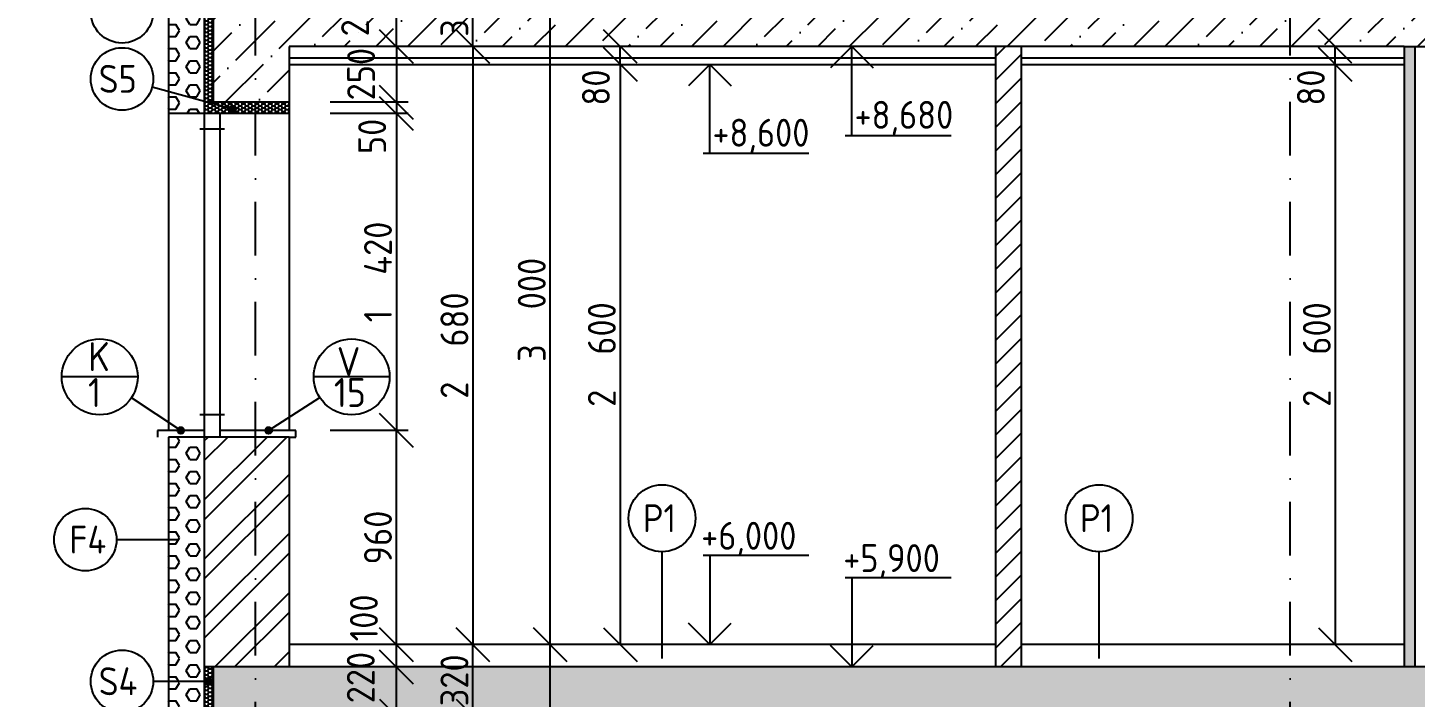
# Model space of a CAD drawing. Extents: x 3792242 to 5145247, y -1546315 to -1031918.
# Drawn here: x 3934948 to 3941164, y -1529880 to -1526880 of the extents above; entities that cross this region are included whole.
import ezdxf

# ---------------------------------------------------------------- set-up
doc = ezdxf.new("R2010")
doc.units = 0
doc.header["$MEASUREMENT"] = 0
doc.linetypes.add('BODKOCIARKOVANA_3', pattern=[5.6, 3, -1.3, 0, -1.3])
doc.layers.get('0').update_dxf_attribs({"linetype": 'CONTINUOUS'})
doc.layers.get('Defpoints').update_dxf_attribs({"color": 61, "linetype": 'CONTINUOUS'})
for name, color, linetype in [('KÓTY', 4, 'CONTINUOUS'), ('MÚRY', 1, 'CONTINUOUS'), ('OKNÁ', 143, 'CONTINUOUS'), ('osi', 253, 'CONTINUOUS'), ('TENKÁ', 7, 'CONTINUOUS'), ('ŠRAFY', 82, 'CONTINUOUS'), ('šrafy-múry', 8, 'CONTINUOUS')]:
    doc.layers.add(name, color=color, linetype=linetype)
doc.styles.add('STYLE1', font='isocp.shx')
doc.dimstyles.new('STANDARD-50', dxfattribs={"dimtxt": 125, "dimasz": 150, "dimexe": 10, "dimexo": 200, "dimgap": 20, "dimtad": 1, "dimdsep": 46, "dimlunit": 6, "dimtxsty": 'STYLE1', "dimblk1": 'OBLIQUE', "dimblk2": 'OBLIQUE', "dimsah": 1, "dimcen": 2.5, "dimse1": 1, "dimse2": 1, "dimadec": 0, "dimazin": 0, "dimtfac": 1, "dimtmove": 1, "dimatfit": 3, "dimldrblk": 'OBLIQUE', "dimfxl": 1, "dimtolj": 1, "dimtzin": 0, "dimarcsym": 0})
pattern_1 = [(0, (-507513.5, 6000), (0, 54.12658774), [31.25, -62.5]), (120, (-507513.5, 6000), (-46.875, -27.06329387), [31.25, -62.5]), (60, (-507482.25, 6000), (-46.875, 27.06329387), [31.25, -62.5])]
pattern_2 = [(45, (0, 6000), (53.0330086, 194.4543648), [250, -50, 0, -50])]

# ---------------------------------------------------------------- blocks, each defined once
blk = doc.blocks.new('_OBLIQUE')
at = {"color": 0, "linetype": 'ByBlock'}
blk.add_line((-0.5, -0.5), (0.5, 0.5), dxfattribs=at)
blk = doc.blocks.new('*D32105')
at = {"layer": 'Defpoints', "color": 0}
for p in [(3936119, -1529743.8), (3936599.5, -1529743.8), (3936119, -1529963.8)]:
    blk.add_point(p, dxfattribs=at)
at = {"layer": 'KÓTY', "color": 0, "lineweight": -2, "ltscale": 0.25}
blk.add_line((3936599.5, -1529963.8), (3936599.5, -1529743.8), dxfattribs=at)
at = {"layer": 'KÓTY', "color": 0, "linetype": 'ByBlock', "lineweight": -2, "xscale": 150, "yscale": 150, "zscale": 150}
for p, rotation in [((3936599.5, -1529743.8), 90), ((3936599.5, -1529963.8), 270)]:
    blk.add_blockref('_OBLIQUE', p, dxfattribs=dict(at, rotation=rotation))
at = {"layer": 'KÓTY', "color": 0, "insert": (3936440, -1529791.5), "char_height": 125, "attachment_point": 5, "rotation": 90, "style": 'STYLE1'}
blk.add_mtext('\\A1;220', dxfattribs=at)
blk = doc.blocks.new('*D32106')
at = {"layer": 'Defpoints', "color": 0}
for p in [(3936599.5, -1529643.8), (3936599.5, -1529643.8), (3936599.5, -1529743.8)]:
    blk.add_point(p, dxfattribs=at)
at = {"layer": 'KÓTY', "color": 0, "lineweight": -2, "ltscale": 0.25}
blk.add_line((3936599.5, -1529743.8), (3936599.5, -1529643.8), dxfattribs=at)
at = {"layer": 'KÓTY', "color": 0, "linetype": 'ByBlock', "lineweight": -2, "xscale": 150, "yscale": 150, "zscale": 150}
for p, rotation in [((3936599.5, -1529643.8), 90), ((3936599.5, -1529743.8), 270)]:
    blk.add_blockref('_OBLIQUE', p, dxfattribs=dict(at, rotation=rotation))
at = {"layer": 'KÓTY', "color": 0, "insert": (3936454, -1529524), "char_height": 125, "attachment_point": 5, "rotation": 90, "style": 'STYLE1'}
blk.add_mtext('\\A1;100', dxfattribs=at)
blk = doc.blocks.new('*D32107')
at = {"layer": 'Defpoints', "color": 0}
for p in [(3936119, -1527263.8), (3936119, -1528683.8), (3936599.5, -1528683.8)]:
    blk.add_point(p, dxfattribs=at)
at = {"layer": 'KÓTY', "color": 0, "lineweight": -2, "ltscale": 0.25}
blk.add_line((3936599.5, -1527263.8), (3936599.5, -1528683.8), dxfattribs=at)
at = {"layer": 'KÓTY', "color": 0, "linetype": 'ByBlock', "lineweight": -2, "xscale": 150, "yscale": 150, "zscale": 150}
for p, rotation in [((3936599.5, -1527263.8), 90), ((3936599.5, -1528683.8), 270)]:
    blk.add_blockref('_OBLIQUE', p, dxfattribs=dict(at, rotation=rotation))
at = {"layer": 'KÓTY', "color": 0, "insert": (3936517, -1527973.8), "char_height": 125, "attachment_point": 5, "rotation": 90, "style": 'STYLE1'}
blk.add_mtext('\\A1;1ﾠ420', dxfattribs=at)
blk = doc.blocks.new('*D32108')
at = {"layer": 'Defpoints', "color": 0}
for p in [(3936119, -1527213.8), (3936119, -1527263.8), (3936599.5, -1527263.8)]:
    blk.add_point(p, dxfattribs=at)
at = {"layer": 'KÓTY', "color": 0, "lineweight": -2, "ltscale": 0.25}
blk.add_line((3936599.5, -1527213.8), (3936599.5, -1527263.8), dxfattribs=at)
at = {"layer": 'KÓTY', "color": 0, "linetype": 'ByBlock', "lineweight": -2, "xscale": 150, "yscale": 150, "zscale": 150}
for p, rotation in [((3936599.5, -1527213.8), 90), ((3936599.5, -1527263.8), 270)]:
    blk.add_blockref('_OBLIQUE', p, dxfattribs=dict(at, rotation=rotation))
at = {"layer": 'KÓTY', "color": 0, "insert": (3936491, -1527366.5), "char_height": 125, "attachment_point": 5, "rotation": 90, "style": 'STYLE1'}
blk.add_mtext('\\A1;50', dxfattribs=at)
blk = doc.blocks.new('*D32109')
at = {"layer": 'Defpoints', "color": 0}
for p in [(3936119, -1526963.8), (3936119, -1527213.8), (3936599.5, -1527213.8)]:
    blk.add_point(p, dxfattribs=at)
at = {"layer": 'KÓTY', "color": 0, "lineweight": -2, "ltscale": 0.25}
blk.add_line((3936599.5, -1526963.8), (3936599.5, -1527213.8), dxfattribs=at)
at = {"layer": 'KÓTY', "color": 0, "linetype": 'ByBlock', "lineweight": -2, "xscale": 150, "yscale": 150, "zscale": 150}
for p, rotation in [((3936599.5, -1526963.8), 90), ((3936599.5, -1527213.8), 270)]:
    blk.add_blockref('_OBLIQUE', p, dxfattribs=dict(at, rotation=rotation))
at = {"layer": 'KÓTY', "color": 0, "insert": (3936441.5, -1527087.5), "char_height": 125, "attachment_point": 5, "rotation": 90, "style": 'STYLE1'}
blk.add_mtext('\\A1;250', dxfattribs=at)
blk = doc.blocks.new('*D32110')
at = {"layer": 'Defpoints', "color": 0}
for p in [(3936599.5, -1528683.8), (3936599.5, -1528683.8), (3936599.5, -1529643.8)]:
    blk.add_point(p, dxfattribs=at)
at = {"layer": 'KÓTY', "color": 0, "lineweight": -2, "ltscale": 0.25}
blk.add_line((3936599.5, -1529643.8), (3936599.5, -1528683.8), dxfattribs=at)
at = {"layer": 'KÓTY', "color": 0, "linetype": 'ByBlock', "lineweight": -2, "xscale": 150, "yscale": 150, "zscale": 150}
for p, rotation in [((3936599.5, -1528683.8), 90), ((3936599.5, -1529643.8), 270)]:
    blk.add_blockref('_OBLIQUE', p, dxfattribs=dict(at, rotation=rotation))
at = {"layer": 'KÓTY', "color": 0, "insert": (3936517, -1529163.8), "char_height": 125, "attachment_point": 5, "rotation": 90, "style": 'STYLE1'}
blk.add_mtext('\\A1;960', dxfattribs=at)
blk = doc.blocks.new('*D32115')
at = {"layer": 'Defpoints', "color": 0}
for p in [(3936954.5, -1529643.8), (3937288.5, -1529643.8), (3936954.5, -1532643.8)]:
    blk.add_point(p, dxfattribs=at)
at = {"layer": 'KÓTY', "color": 0, "lineweight": -2, "ltscale": 0.25}
blk.add_line((3937288.5, -1532643.8), (3937288.5, -1529643.8), dxfattribs=at)
at = {"layer": 'KÓTY', "color": 0, "linetype": 'ByBlock', "lineweight": -2, "xscale": 150, "yscale": 150, "zscale": 150}
for p, rotation in [((3937288.5, -1529643.8), 90), ((3937288.5, -1532643.8), 270)]:
    blk.add_blockref('_OBLIQUE', p, dxfattribs=dict(at, rotation=rotation))
at = {"layer": 'KÓTY', "color": 0, "insert": (3937206, -1531143.8), "char_height": 125, "attachment_point": 5, "rotation": 90, "style": 'STYLE1'}
blk.add_mtext('\\A1;3ﾠ000', dxfattribs=at)
blk = doc.blocks.new('*D32116')
at = {"layer": 'Defpoints', "color": 0}
for p in [(3936954.5, -1526643.8), (3937288.5, -1526643.8), (3936954.5, -1529643.8)]:
    blk.add_point(p, dxfattribs=at)
at = {"layer": 'KÓTY', "color": 0, "lineweight": -2, "ltscale": 0.25}
blk.add_line((3937288.5, -1529643.8), (3937288.5, -1526643.8), dxfattribs=at)
at = {"layer": 'KÓTY', "color": 0, "linetype": 'ByBlock', "lineweight": -2, "xscale": 150, "yscale": 150, "zscale": 150}
for p, rotation in [((3937288.5, -1526643.8), 90), ((3937288.5, -1529643.8), 270)]:
    blk.add_blockref('_OBLIQUE', p, dxfattribs=dict(at, rotation=rotation))
at = {"layer": 'KÓTY', "color": 0, "insert": (3937206, -1528143.8), "char_height": 125, "attachment_point": 5, "rotation": 90, "style": 'STYLE1'}
blk.add_mtext('\\A1;3ﾠ000', dxfattribs=at)
blk = doc.blocks.new('*D32119')
at = {"layer": 'Defpoints', "color": 0}
for p in [(3936942, -1529643.8), (3936942, -1529643.8), (3936942, -1529963.8)]:
    blk.add_point(p, dxfattribs=at)
at = {"layer": 'KÓTY', "color": 0, "lineweight": -2, "ltscale": 0.25}
blk.add_line((3936942, -1529963.8), (3936942, -1529643.8), dxfattribs=at)
at = {"layer": 'KÓTY', "color": 0, "linetype": 'ByBlock', "lineweight": -2, "xscale": 150, "yscale": 150, "zscale": 150}
for p, rotation in [((3936942, -1529643.8), 90), ((3936942, -1529963.8), 270)]:
    blk.add_blockref('_OBLIQUE', p, dxfattribs=dict(at, rotation=rotation))
at = {"layer": 'KÓTY', "color": 0, "insert": (3936859.5, -1529803.8), "char_height": 125, "attachment_point": 5, "rotation": 90, "style": 'STYLE1'}
blk.add_mtext('\\A1;320', dxfattribs=at)
blk = doc.blocks.new('*D32120')
at = {"layer": 'Defpoints', "color": 0}
for p in [(3936599.5, -1526963.8), (3936599.5, -1529643.8), (3936942, -1529643.8)]:
    blk.add_point(p, dxfattribs=at)
at = {"layer": 'KÓTY', "color": 0, "lineweight": -2, "ltscale": 0.25}
blk.add_line((3936942, -1526963.8), (3936942, -1529643.8), dxfattribs=at)
at = {"layer": 'KÓTY', "color": 0, "linetype": 'ByBlock', "lineweight": -2, "xscale": 150, "yscale": 150, "zscale": 150}
for p, rotation in [((3936942, -1526963.8), 90), ((3936942, -1529643.8), 270)]:
    blk.add_blockref('_OBLIQUE', p, dxfattribs=dict(at, rotation=rotation))
at = {"layer": 'KÓTY', "color": 0, "insert": (3936859.5, -1528303.8), "char_height": 125, "attachment_point": 5, "rotation": 90, "style": 'STYLE1'}
blk.add_mtext('\\A1;2ﾠ680', dxfattribs=at)
blk = doc.blocks.new('*D32121')
at = {"layer": 'Defpoints', "color": 0}
for p in [(3936942, -1526643.8), (3936942, -1526643.8), (3936942, -1526963.8)]:
    blk.add_point(p, dxfattribs=at)
at = {"layer": 'KÓTY', "color": 0, "lineweight": -2, "ltscale": 0.25}
blk.add_line((3936942, -1526963.8), (3936942, -1526643.8), dxfattribs=at)
at = {"layer": 'KÓTY', "color": 0, "linetype": 'ByBlock', "lineweight": -2, "xscale": 150, "yscale": 150, "zscale": 150}
for p, rotation in [((3936942, -1526643.8), 90), ((3936942, -1526963.8), 270)]:
    blk.add_blockref('_OBLIQUE', p, dxfattribs=dict(at, rotation=rotation))
at = {"layer": 'KÓTY', "color": 0, "insert": (3936859.5, -1526803.8), "char_height": 125, "attachment_point": 5, "rotation": 90, "style": 'STYLE1'}
blk.add_mtext('\\A1;320', dxfattribs=at)
blk = doc.blocks.new('*D32123')
at = {"layer": 'Defpoints', "color": 0}
for p in [(3937263, -1527043.8), (3937263, -1529643.8), (3937602.5, -1529643.8)]:
    blk.add_point(p, dxfattribs=at)
at = {"layer": 'KÓTY', "color": 0, "lineweight": -2, "ltscale": 0.25}
blk.add_line((3937602.5, -1527043.8), (3937602.5, -1529643.8), dxfattribs=at)
at = {"layer": 'KÓTY', "color": 0, "linetype": 'ByBlock', "lineweight": -2, "xscale": 150, "yscale": 150, "zscale": 150}
for p, rotation in [((3937602.5, -1527043.8), 90), ((3937602.5, -1529643.8), 270)]:
    blk.add_blockref('_OBLIQUE', p, dxfattribs=dict(at, rotation=rotation))
at = {"layer": 'KÓTY', "color": 0, "insert": (3937520, -1528343.8), "char_height": 125, "attachment_point": 5, "rotation": 90, "style": 'STYLE1'}
blk.add_mtext('\\A1;2ﾠ600', dxfattribs=at)
blk = doc.blocks.new('*D32124')
at = {"layer": 'Defpoints', "color": 0}
for p in [(3937602.5, -1526963.8), (3937602.5, -1526963.8), (3937602.5, -1527043.8)]:
    blk.add_point(p, dxfattribs=at)
at = {"layer": 'KÓTY', "color": 0, "lineweight": -2, "ltscale": 0.25}
blk.add_line((3937602.5, -1527043.8), (3937602.5, -1526963.8), dxfattribs=at)
at = {"layer": 'KÓTY', "color": 0, "linetype": 'ByBlock', "lineweight": -2, "xscale": 150, "yscale": 150, "zscale": 150}
for p, rotation in [((3937602.5, -1526963.8), 90), ((3937602.5, -1527043.8), 270)]:
    blk.add_blockref('_OBLIQUE', p, dxfattribs=dict(at, rotation=rotation))
at = {"layer": 'KÓTY', "color": 0, "insert": (3937493.5, -1527147.5), "char_height": 125, "attachment_point": 5, "rotation": 90, "style": 'STYLE1'}
blk.add_mtext('\\A1;80', dxfattribs=at)
blk = doc.blocks.new('*D32125')
at = {"layer": 'Defpoints', "color": 0}
for p in [(3936599.5, -1526743.8), (3936599.5, -1526743.8), (3936599.5, -1526963.8)]:
    blk.add_point(p, dxfattribs=at)
at = {"layer": 'KÓTY', "color": 0, "lineweight": -2, "ltscale": 0.25}
blk.add_line((3936599.5, -1526963.8), (3936599.5, -1526743.8), dxfattribs=at)
at = {"layer": 'KÓTY', "color": 0, "linetype": 'ByBlock', "lineweight": -2, "xscale": 150, "yscale": 150, "zscale": 150}
for p, rotation in [((3936599.5, -1526743.8), 90), ((3936599.5, -1526963.8), 270)]:
    blk.add_blockref('_OBLIQUE', p, dxfattribs=dict(at, rotation=rotation))
at = {"layer": 'KÓTY', "color": 0, "insert": (3936414.5, -1526803), "char_height": 125, "attachment_point": 5, "rotation": 90, "style": 'STYLE1'}
blk.add_mtext('\\A1;220', dxfattribs=at)
blk = doc.blocks.new('*D32150')
at = {"layer": 'Defpoints', "color": 0}
for p in [(3940466, -1527043.8), (3940466, -1529643.8), (3940805.5, -1529643.8)]:
    blk.add_point(p, dxfattribs=at)
at = {"layer": 'KÓTY', "color": 0, "lineweight": -2, "ltscale": 0.25}
blk.add_line((3940805.5, -1527043.8), (3940805.5, -1529643.8), dxfattribs=at)
at = {"layer": 'KÓTY', "color": 0, "linetype": 'ByBlock', "lineweight": -2, "xscale": 150, "yscale": 150, "zscale": 150}
for p, rotation in [((3940805.5, -1527043.8), 90), ((3940805.5, -1529643.8), 270)]:
    blk.add_blockref('_OBLIQUE', p, dxfattribs=dict(at, rotation=rotation))
at = {"layer": 'KÓTY', "color": 0, "insert": (3940723, -1528343.8), "char_height": 125, "attachment_point": 5, "rotation": 90, "style": 'STYLE1'}
blk.add_mtext('\\A1;2ﾠ600', dxfattribs=at)
blk = doc.blocks.new('*D32151')
at = {"layer": 'Defpoints', "color": 0}
for p in [(3940805.5, -1526963.8), (3940805.5, -1526963.8), (3940805.5, -1527043.8)]:
    blk.add_point(p, dxfattribs=at)
at = {"layer": 'KÓTY', "color": 0, "lineweight": -2, "ltscale": 0.25}
blk.add_line((3940805.5, -1527043.8), (3940805.5, -1526963.8), dxfattribs=at)
at = {"layer": 'KÓTY', "color": 0, "linetype": 'ByBlock', "lineweight": -2, "xscale": 150, "yscale": 150, "zscale": 150}
for p, rotation in [((3940805.5, -1526963.8), 90), ((3940805.5, -1527043.8), 270)]:
    blk.add_blockref('_OBLIQUE', p, dxfattribs=dict(at, rotation=rotation))
at = {"layer": 'KÓTY', "color": 0, "insert": (3940696.5, -1527147.5), "char_height": 125, "attachment_point": 5, "rotation": 90, "style": 'STYLE1'}
blk.add_mtext('\\A1;80', dxfattribs=at)
blk = doc.blocks.new('*D49668')
at = {"layer": 'Defpoints', "color": 0}
for p in [(3934163.5, -1528683.8), (3936728.5, -1528683.8), (3936728.5, -1530263.8)]:
    blk.add_point(p, dxfattribs=at)
at = {"layer": 'KÓTY', "color": 0, "lineweight": -2, "ltscale": 0.25}
blk.add_line((3934163.5, -1530263.8), (3934163.5, -1528683.8), dxfattribs=at)
at = {"layer": 'KÓTY', "color": 0, "linetype": 'ByBlock', "lineweight": -2, "xscale": 150, "yscale": 150, "zscale": 150}
for p, rotation in [((3934163.5, -1528683.8), 90), ((3934163.5, -1530263.8), 270)]:
    blk.add_blockref('_OBLIQUE', p, dxfattribs=dict(at, rotation=rotation))
at = {"layer": 'KÓTY', "color": 0, "insert": (3934081, -1529473.8), "char_height": 125, "attachment_point": 5, "rotation": 90, "style": 'STYLE1'}
blk.add_mtext('\\A1;1ﾠ580', dxfattribs=at)
blk = doc.blocks.new('*D49669')
at = {"layer": 'Defpoints', "color": 0}
for p in [(3934163.5, -1527263.8), (3936728.5, -1527263.8), (3936728.5, -1528683.8)]:
    blk.add_point(p, dxfattribs=at)
at = {"layer": 'KÓTY', "color": 0, "lineweight": -2, "ltscale": 0.25}
blk.add_line((3934163.5, -1528683.8), (3934163.5, -1527263.8), dxfattribs=at)
at = {"layer": 'KÓTY', "color": 0, "linetype": 'ByBlock', "lineweight": -2, "xscale": 150, "yscale": 150, "zscale": 150}
for p, rotation in [((3934163.5, -1527263.8), 90), ((3934163.5, -1528683.8), 270)]:
    blk.add_blockref('_OBLIQUE', p, dxfattribs=dict(at, rotation=rotation))
at = {"layer": 'KÓTY', "color": 0, "insert": (3934081, -1527973.8), "char_height": 125, "attachment_point": 5, "rotation": 90, "style": 'STYLE1'}
blk.add_mtext('\\A1;1ﾠ420', dxfattribs=at)
blk = doc.blocks.new('*D49670')
at = {"layer": 'Defpoints', "color": 0}
for p in [(3934163.5, -1526313.8), (3936728.5, -1526313.8), (3936728.5, -1527263.8)]:
    blk.add_point(p, dxfattribs=at)
at = {"layer": 'KÓTY', "color": 0, "lineweight": -2, "ltscale": 0.25}
blk.add_line((3934163.5, -1527263.8), (3934163.5, -1526313.8), dxfattribs=at)
at = {"layer": 'KÓTY', "color": 0, "linetype": 'ByBlock', "lineweight": -2, "xscale": 150, "yscale": 150, "zscale": 150}
for p, rotation in [((3934163.5, -1526313.8), 90), ((3934163.5, -1527263.8), 270)]:
    blk.add_blockref('_OBLIQUE', p, dxfattribs=dict(at, rotation=rotation))
at = {"layer": 'KÓTY', "color": 0, "insert": (3934081, -1526788.8), "char_height": 125, "attachment_point": 5, "rotation": 90, "style": 'STYLE1'}
blk.add_mtext('\\A1;950', dxfattribs=at)
blk = doc.blocks.new('*D49673')
at = {"layer": 'Defpoints', "color": 0}
for p in [(3937268.5, -1527263.8), (3934506.5, -1528683.8), (3937298.5, -1528683.8)]:
    blk.add_point(p, dxfattribs=at)
at = {"layer": 'KÓTY', "color": 0, "lineweight": -2, "ltscale": 0.25}
blk.add_line((3934506.5, -1527263.8), (3934506.5, -1528683.8), dxfattribs=at)
at = {"layer": 'KÓTY', "color": 0, "linetype": 'ByBlock', "lineweight": -2, "xscale": 150, "yscale": 150, "zscale": 150}
for p, rotation in [((3934506.5, -1527263.8), 90), ((3934506.5, -1528683.8), 270)]:
    blk.add_blockref('_OBLIQUE', p, dxfattribs=dict(at, rotation=rotation))
at = {"layer": 'KÓTY', "color": 0, "insert": (3934424, -1527973.8), "char_height": 125, "attachment_point": 5, "rotation": 90, "style": 'STYLE1'}
blk.add_mtext('\\A1;1ﾠ420', dxfattribs=at)
blk = doc.blocks.new('*D49674')
at = {"layer": 'Defpoints', "color": 0}
for p in [(3937268.5, -1528683.8), (3934506.5, -1528713.8), (3937268.5, -1528713.8)]:
    blk.add_point(p, dxfattribs=at)
at = {"layer": 'KÓTY', "color": 0, "lineweight": -2, "ltscale": 0.25}
for p, q in [((3934506.5, -1528683.8), (3934506.5, -1528533.8)), ((3934506.5, -1528683.8), (3934506.5, -1528713.8)), ((3934506.5, -1528713.8), (3934506.5, -1528863.8))]:
    blk.add_line(p, q, dxfattribs=at)
at = {"layer": 'KÓTY', "color": 0, "linetype": 'ByBlock', "lineweight": -2, "xscale": 150, "yscale": 150, "zscale": 150}
for p, rotation in [((3934506.5, -1528683.8), 270), ((3934506.5, -1528713.8), 90)]:
    blk.add_blockref('_OBLIQUE', p, dxfattribs=dict(at, rotation=rotation))
at = {"layer": 'KÓTY', "color": 0, "insert": (3934321.5, -1528648), "char_height": 125, "attachment_point": 5, "rotation": 90, "style": 'STYLE1'}
blk.add_mtext('\\A1;30', dxfattribs=at)
blk = doc.blocks.new('*D49675')
at = {"layer": 'Defpoints', "color": 0}
for p in [(3937268.5, -1528713.8), (3934506.5, -1529743.8), (3936888.5, -1529743.8)]:
    blk.add_point(p, dxfattribs=at)
at = {"layer": 'KÓTY', "color": 0, "lineweight": -2, "ltscale": 0.25}
blk.add_line((3934506.5, -1528713.8), (3934506.5, -1529743.8), dxfattribs=at)
at = {"layer": 'KÓTY', "color": 0, "linetype": 'ByBlock', "lineweight": -2, "xscale": 150, "yscale": 150, "zscale": 150}
for p, rotation in [((3934506.5, -1528713.8), 90), ((3934506.5, -1529743.8), 270)]:
    blk.add_blockref('_OBLIQUE', p, dxfattribs=dict(at, rotation=rotation))
at = {"layer": 'KÓTY', "color": 0, "insert": (3934424, -1529228.8), "char_height": 125, "attachment_point": 5, "rotation": 90, "style": 'STYLE1'}
blk.add_mtext('\\A1;1ﾠ030', dxfattribs=at)
blk = doc.blocks.new('*D49676')
at = {"layer": 'Defpoints', "color": 0}
for p in [(3936888.5, -1529743.8), (3934506.5, -1530213.8), (3936928.5, -1530213.8)]:
    blk.add_point(p, dxfattribs=at)
at = {"layer": 'KÓTY', "color": 0, "lineweight": -2, "ltscale": 0.25}
blk.add_line((3934506.5, -1529743.8), (3934506.5, -1530213.8), dxfattribs=at)
at = {"layer": 'KÓTY', "color": 0, "linetype": 'ByBlock', "lineweight": -2, "xscale": 150, "yscale": 150, "zscale": 150}
for p, rotation in [((3934506.5, -1529743.8), 90), ((3934506.5, -1530213.8), 270)]:
    blk.add_blockref('_OBLIQUE', p, dxfattribs=dict(at, rotation=rotation))
at = {"layer": 'KÓTY', "color": 0, "insert": (3934424, -1529978.8), "char_height": 125, "attachment_point": 5, "rotation": 90, "style": 'STYLE1'}
blk.add_mtext('\\A1;470', dxfattribs=at)
blk = doc.blocks.new('*D49688')
at = {"layer": 'Defpoints', "color": 0}
for p in [(3934506.5, -1527213.8), (3936958.5, -1527213.8), (3936958.5, -1527263.8)]:
    blk.add_point(p, dxfattribs=at)
at = {"layer": 'KÓTY', "color": 0, "lineweight": -2, "ltscale": 0.25}
blk.add_line((3934506.5, -1527263.8), (3934506.5, -1527213.8), dxfattribs=at)
at = {"layer": 'KÓTY', "color": 0, "linetype": 'ByBlock', "lineweight": -2, "xscale": 150, "yscale": 150, "zscale": 150}
for p, rotation in [((3934506.5, -1527213.8), 90), ((3934506.5, -1527263.8), 270)]:
    blk.add_blockref('_OBLIQUE', p, dxfattribs=dict(at, rotation=rotation))
at = {"layer": 'KÓTY', "color": 0, "insert": (3934321.5, -1527188), "char_height": 125, "attachment_point": 5, "rotation": 90, "style": 'STYLE1'}
blk.add_mtext('\\A1;50', dxfattribs=at)
blk = doc.blocks.new('*D49689')
at = {"layer": 'Defpoints', "color": 0}
for p in [(3934506.5, -1526743.8), (3936928.5, -1526743.8), (3936958.5, -1527213.8)]:
    blk.add_point(p, dxfattribs=at)
at = {"layer": 'KÓTY', "color": 0, "lineweight": -2, "ltscale": 0.25}
blk.add_line((3934506.5, -1527213.8), (3934506.5, -1526743.8), dxfattribs=at)
at = {"layer": 'KÓTY', "color": 0, "linetype": 'ByBlock', "lineweight": -2, "xscale": 150, "yscale": 150, "zscale": 150}
for p, rotation in [((3934506.5, -1526743.8), 90), ((3934506.5, -1527213.8), 270)]:
    blk.add_blockref('_OBLIQUE', p, dxfattribs=dict(at, rotation=rotation))
at = {"layer": 'KÓTY', "color": 0, "insert": (3934424, -1526978.8), "char_height": 125, "attachment_point": 5, "rotation": 90, "style": 'STYLE1'}
blk.add_mtext('\\A1;470', dxfattribs=at)

msp = doc.modelspace()

# ---------------------------------------------------------------- hatches: boundary and pattern name
at = {"layer": 'TENKÁ'}
h = msp.add_hatch(color=256, dxfattribs=at)
h.dxf.hatch_style = 1
h.paths.add_polyline_path([(3935865.5, -1527228.946, -2.41421356), (3935850.5, -1527243.946, -0.41421356)])
h = msp.add_hatch(color=256, dxfattribs=at)
h.dxf.hatch_style = 1
h.paths.add_polyline_path([(3935634, -1528668.77, 2.41421356), (3935649, -1528683.77, 0.41421356)])
h = msp.add_hatch(color=256, dxfattribs=at)
h.dxf.hatch_style = 1
h.paths.add_polyline_path([(3936027, -1528668.77, 2.41421356), (3936042, -1528683.77, 0.41421356)])
h = msp.add_hatch(color=256, dxfattribs=at)
h.dxf.hatch_style = 1
h.paths.add_polyline_path([(3935756.5, -1529793.176, 2.41421356), (3935771.5, -1529808.176, 0.41421356)])
at = {"layer": 'ŠRAFY'}
h = msp.add_hatch(dxfattribs=at)
h.set_pattern_fill('HEX', color=256, scale=250)
h.set_pattern_definition(pattern_1)
h.paths.add_polyline_path([(3935739, -1526743.77), (3935739, -1526343.77), (3935579, -1526343.77), (3935579, -1527263.77), (3935739, -1527263.77), (3935739, -1527213.77)])
h = msp.add_hatch(dxfattribs=at)
h.set_pattern_fill('HONEY', color=256, scale=80)
h.set_pattern_definition([(0, (-507390, -26883.5), (15, 8.660254038), [10, -20]), (120, (-507390, -26883.5), (-15, 8.660254038), [10, -20]), (60, (-507390, -26883.5), (4e-15, 17.320508076), [-20, 10])])
h.paths.add_polyline_path([(3935739, -1527213.77), (3935779, -1527213.77), (3935779, -1526743.77), (3935739, -1526743.77)])
at = {"layer": 'ŠRAFY', "ltscale": 0.25}
h = msp.add_hatch(dxfattribs=at)
h.set_pattern_fill('ANSI31', color=256, scale=600, style=0)
h.set_pattern_definition([(45, (583922, 6000), (-53.0330086, 53.0330086), [])])
h.paths.add_polyline_path([(3939284, -1529743.77), (3939284, -1529643.77), (3939284, -1526963.77), (3939399, -1526963.77), (3939399, -1529643.77), (3939399, -1529743.77)])
at = {"layer": 'ŠRAFY'}
h = msp.add_hatch(dxfattribs=at)
h.set_pattern_fill('DOTS', color=256, scale=250, angle=90)
h.paths.add_polyline_path([(3941164, -1529743.77), (3941164, -1526963.77), (3941114, -1526963.77), (3941114, -1529643.77), (3941114, -1529743.77)])
h = msp.add_hatch(dxfattribs=at)
h.set_pattern_fill('HONEY', color=256, scale=80)
h.set_pattern_definition([(0, (-507390, -26883.5), (15, 8.660254038), [10, -20]), (120, (-507390, -26883.5), (-15, 8.660254038), [10, -20]), (60, (-507390, -26883.5), (3e-15, 17.320508076), [-20, 10])])
h.paths.add_polyline_path([(3936119, -1527263.77), (3936119, -1527213.77), (3936049, -1527213.77), (3936019, -1527213.77), (3935949, -1527213.77), (3935879, -1527213.77), (3935809, -1527213.77), (3935739, -1527213.77), (3935739, -1527263.77), (3935809, -1527263.77)])
h = msp.add_hatch(dxfattribs=at)
h.set_pattern_fill('HEX', color=256, scale=250)
h.set_pattern_definition(pattern_1)
h.paths.add_polyline_path([(3935579, -1528713.77), (3935579, -1530263.77), (3935739, -1530263.77), (3935739, -1530213.77), (3935739, -1529743.77), (3935739, -1528713.77)])
h = msp.add_hatch(dxfattribs=at)
h.set_pattern_fill('ANSI32', color=256, scale=500)
h.set_pattern_definition([(45, (-32461.5, -401519.38), (-132.5825215, 132.5825215), []), (45, (-32373.11, -401519.38), (-132.5825215, 132.5825215), [])])
h.paths.add_polyline_path([(3935739, -1529743.77), (3936119, -1529743.77), (3936119, -1529643.77), (3936119, -1528713.77), (3935739, -1528713.77)])
h = msp.add_hatch(dxfattribs=at)
h.set_pattern_fill('HONEY', color=256, scale=80)
h.set_pattern_definition([(0, (-507390, -29883.5), (15, 8.660254038), [10, -20]), (120, (-507390, -29883.5), (-15, 8.660254038), [10, -20]), (60, (-507390, -29883.5), (4e-15, 17.320508076), [-20, 10])])
h.paths.add_polyline_path([(3935739, -1530213.77), (3935779, -1530213.77), (3935779, -1529743.77), (3935739, -1529743.77)])
at = {"layer": 'šrafy-múry'}
h = msp.add_hatch(dxfattribs=at)
h.set_pattern_fill('ANSI36', color=253, scale=800, angle=360)
h.set_pattern_definition(pattern_2)
h.paths.add_polyline_path([(3936119, -1527213.77), (3936119, -1526963.77), (3939284, -1526963.77), (3939399, -1526963.77), (3941114, -1526963.77), (3941279, -1526963.77), (3943789, -1526963.77), (3943904, -1526963.77), (3947839, -1526963.77), (3947899, -1526963.77), (3947899, -1526743.77), (3935779, -1526743.77), (3935779, -1527213.77)])
h = msp.add_hatch(dxfattribs=at)
h.set_pattern_fill('ANSI36', color=253, scale=800, angle=360)
h.set_pattern_definition(pattern_2)
h.paths.add_polyline_path([(3936119, -1530213.77), (3936119, -1529963.77), (3939284, -1529963.77), (3939399, -1529963.77), (3941114, -1529963.77), (3941164, -1529963.77), (3941279, -1529963.77), (3941349, -1529963.77), (3943534, -1529963.77), (3943789, -1529963.77), (3943904, -1529963.77), (3949039, -1529963.77), (3949339, -1529963.77), (3949419, -1529963.77), (3949579, -1529963.77), (3950929, -1529963.77), (3950929, -1529793.77), (3950909, -1529793.77), (3950859, -1529793.77), (3949419, -1529793.77), (3949349, -1529793.77), (3949339, -1529793.77), (3949339, -1529743.77), (3943904, -1529743.77), (3943789, -1529743.77), (3941279, -1529743.77), (3941164, -1529743.77), (3941114, -1529743.77), (3939399, -1529743.77), (3939284, -1529743.77), (3936119, -1529743.77), (3935779, -1529743.77), (3935779, -1530213.77)])

# ---------------------------------------------------------------- linework, layer by layer
at = {"layer": 'KÓTY', "ltscale": 0.25}
for p, q in [((3936652.903, -1527213.77), (3936302.903, -1527213.77)), ((3936652.903, -1527263.77), (3936302.903, -1527263.77)), ((3936652.903, -1528683.77), (3936302.903, -1528683.77))]:
    msp.add_line(p, q, dxfattribs=at)
at = {"layer": 'MÚRY'}
for p, q in [((3935579, -1526343.77), (3935579, -1527263.77)), ((3939284, -1526963.77), (3936119, -1526963.77)), ((3936119, -1526963.77), (3936119, -1527263.77)), ((3939284, -1526963.77), (3939284, -1529643.77)), ((3941114, -1526963.77), (3939399, -1526963.77)), ((3939399, -1526963.77), (3939399, -1529643.77)), ((3941114, -1526963.77), (3941114, -1529643.77)), ((3936119, -1527263.77), (3935579, -1527263.77)), ((3935579, -1528713.77), (3935579, -1530263.77)), ((3936119, -1528713.77), (3935579, -1528713.77)), ((3936119, -1528713.77), (3936119, -1529643.77)), ((3939284, -1529643.77), (3936119, -1529643.77)), ((3941114, -1529643.77), (3939399, -1529643.77))]:
    msp.add_line(p, q, dxfattribs=at)
at = {"layer": 'OKNÁ', "ltscale": 0.25}
for p, q in [((3935865.5, -1527243.946), (3935505.567, -1527145.783)), ((3935739, -1527263.77), (3935739, -1528713.77)), ((3935809, -1527263.77), (3935809, -1528713.77)), ((3935829, -1527333.77), (3935719, -1527333.77)), ((3935829, -1528613.77), (3935719, -1528613.77)), ((3935623.5, -1529173.481), (3935346.139, -1529173.481)), ((3937789.5, -1529705.338), (3937789.5, -1529227.662)), ((3939748, -1529705.338), (3939748, -1529227.662)), ((3935510.5, -1529808.176), (3935756.5, -1529808.176))]:
    msp.add_line(p, q, dxfattribs=at)
for centre, radius in [((3935370.5, -1526808.176), 140), ((3935370.5, -1527108.946), 140), ((3937789.5, -1529077.662), 150), ((3939748, -1529077.662), 150), ((3935206.139, -1529173.481), 140), ((3935370.5, -1529808.176), 140)]:
    msp.add_circle(centre, radius, dxfattribs=at)
at = {"layer": 'osi', "linetype": 'BODKOCIARKOVANA_3', "ltscale": 80}
for p, q in [((3935969, -1542239.5), (3935969, -1519829.5)), ((3940604, -1542239.5), (3940604, -1519829.5))]:
    msp.add_line(p, q, dxfattribs=at)
at = {"layer": 'TENKÁ'}
for p, q in [((3935739, -1526343.77), (3935739, -1527263.77)), ((3935779, -1526743.77), (3935779, -1527213.77)), ((3939399, -1526963.77), (3939284, -1526963.77)), ((3941114, -1526963.77), (3941279, -1526963.77)), ((3941164, -1529743.77), (3941164, -1526963.77)), ((3936119, -1527013.77), (3939284, -1527013.77)), ((3936119, -1527043.77), (3939284, -1527043.77)), ((3939399, -1527013.77), (3941114, -1527013.77)), ((3939399, -1527043.77), (3941114, -1527043.77)), ((3936119, -1527213.77), (3935739, -1527213.77)), ((3936119, -1527213.77), (3935739, -1527213.77)), ((3936119, -1527213.77), (3935739, -1527213.77)), ((3935579, -1527263.77), (3935579, -1528683.77)), ((3936119, -1527263.77), (3936119, -1528683.77)), ((3935634, -1528683.77), (3935412.435, -1528537.518)), ((3936027, -1528683.77), (3936256.133, -1528536.002)), ((3935739, -1528683.77), (3935529, -1528683.77)), ((3935529, -1528683.77), (3935529, -1528713.77)), ((3936149, -1528683.77), (3935809, -1528683.77)), ((3936149, -1528713.77), (3936149, -1528683.77)), ((3935739, -1528713.77), (3935739, -1530263.77)), ((3936119, -1528713.77), (3936149, -1528713.77)), ((3936119, -1529643.77), (3936119, -1529743.77)), ((3939284, -1529643.77), (3939284, -1529743.77)), ((3939399, -1529643.77), (3939399, -1529743.77)), ((3941114, -1529643.77), (3941114, -1529743.77)), ((3949339, -1529743.77), (3935739, -1529743.77)), ((3935779, -1529743.77), (3935779, -1530213.77))]:
    msp.add_line(p, q, dxfattribs=at)
at = {"layer": 'TENKÁ', "linetype": 'ByBlock', "ltscale": 0.25}
for p, q in [((3938639.959, -1526963.77), (3938544.5, -1527059.23)), ((3938639.959, -1526963.77), (3938735.419, -1527059.23)), ((3938639.959, -1527363.77), (3938639.959, -1526963.77)), ((3938003.459, -1527043.77), (3937908, -1527139.23)), ((3938003.459, -1527043.77), (3938098.919, -1527139.23)), ((3938003.459, -1527443.77), (3938003.459, -1527043.77)), ((3939084.264, -1527363.77), (3938610.366, -1527363.77)), ((3938447.764, -1527443.77), (3937973.866, -1527443.77)), ((3938447.764, -1529243.77), (3937973.866, -1529243.77)), ((3938003.459, -1529243.77), (3938003.459, -1529643.77)), ((3939084.264, -1529343.77), (3938610.366, -1529343.77)), ((3938639.959, -1529343.77), (3938639.959, -1529743.77)), ((3938003.459, -1529643.77), (3937908, -1529548.311)), ((3938003.459, -1529643.77), (3938098.919, -1529548.311)), ((3938639.959, -1529743.77), (3938544.5, -1529648.311)), ((3938639.959, -1529743.77), (3938735.419, -1529648.311))]:
    msp.add_line(p, q, dxfattribs=at)
at = {"layer": 'TENKÁ', "ltscale": 0.25}
for p, q in [((3935440.557, -1528443.867), (3935100.557, -1528443.867)), ((3936569, -1528443.867), (3936229, -1528443.867))]:
    msp.add_line(p, q, dxfattribs=at)
at = {"layer": 'TENKÁ'}
for centre in [(3935865.5, -1527243.946), (3935634, -1528683.77), (3936027, -1528683.77), (3935756.5, -1529808.176)]:
    msp.add_circle(centre, 15, dxfattribs=at)
at = {"layer": 'TENKÁ', "ltscale": 0.25}
for centre in [(3935270.557, -1528443.867), (3936399, -1528443.867)]:
    msp.add_circle(centre, 170, dxfattribs=at)

# ---------------------------------------------------------------- texts
at = {"layer": 'TENKÁ', "ltscale": 0.25, "style": 'STYLE1'}
for s, p in [('S5', (3935266.196, -1527171.124)), ('+8,680', (3938651.802, -1527332.444)), ('+8,600', (3938015.302, -1527412.444)), ('P1', (3937703.696, -1529139.84)), ('P1', (3939662.196, -1529139.84)), ('F4', (3935134.834, -1529235.658)), ('+6,000', (3937964.802, -1529218.444)), ('+5,900', (3938601.302, -1529318.444)), ('S4', (3935266.196, -1529870.354))]:
    msp.add_text(s, height=125, dxfattribs=at).set_placement(p)
at = {"layer": 'TENKÁ', "style": 'STYLE1'}
for s, p in [('K', (3935219.027, -1528418.367)), ('V', (3936332.97, -1528440.367)), ('1', (3935218.027, -1528579.003)), ('15', (3936319.47, -1528579.003))]:
    msp.add_text(s, height=130, dxfattribs=at).set_placement(p)

# ---------------------------------------------------------------- dimensions: what is measured, and where the dimension line sits
at = {"layer": 'KÓTY', "ltscale": 0.25}
for base, p1, p2, angle, picture, middle in [((3934163.5, -1526313.77), (3936728.5, -1527263.77), (3936728.5, -1526313.77), 90, '*D49670', (3934081, -1526788.77)), ((3936942, -1526643.77), (3936942, -1526963.77), (3936942, -1526643.77), 90, '*D32121', (3936859.5, -1526803.77)), ((3937288.5, -1526643.77), (3936954.5, -1529643.77), (3936954.5, -1526643.77), 90, '*D32116', (3937205.957, -1528143.77)), ((3934506.5, -1526743.77), (3936958.5, -1527213.77), (3936928.5, -1526743.77), 270, '*D49689', (3934424, -1526978.77)), ((3936599.5, -1526743.77), (3936599.5, -1526963.77), (3936599.5, -1526743.77), 90, '*D32125', (3936414.5, -1526803.02)), ((3936942, -1529643.77), (3936599.5, -1526963.77), (3936599.5, -1529643.77), 90, '*D32120', (3936859.457, -1528303.77)), ((3937602.5, -1529643.77), (3937263, -1527043.77), (3937263, -1529643.77), 90, '*D32123', (3937519.957, -1528343.77)), ((3940805.5, -1529643.77), (3940466, -1527043.77), (3940466, -1529643.77), 90, '*D32150', (3940722.957, -1528343.77)), ((3934163.5, -1527263.77), (3936728.5, -1528683.77), (3936728.5, -1527263.77), 90, '*D49669', (3934080.957, -1527973.77)), ((3934506.5, -1528683.77), (3937268.5, -1527263.77), (3937298.5, -1528683.77), 90, '*D49673', (3934423.957, -1527973.77)), ((3934506.5, -1528713.77), (3937268.5, -1528683.77), (3937268.5, -1528713.77), 90, '*D49674', (3934321.5, -1528648.02)), ((3934163.5, -1528683.77), (3936728.5, -1530263.77), (3936728.5, -1528683.77), 90, '*D49668', (3934080.957, -1529473.77)), ((3934506.5, -1529743.77), (3937268.5, -1528713.77), (3936888.5, -1529743.77), 90, '*D49675', (3934423.957, -1529228.77)), ((3936942, -1529643.77), (3936942, -1529963.77), (3936942, -1529643.77), 90, '*D32119', (3936859.5, -1529803.77)), ((3937288.5, -1529643.77), (3936954.5, -1532643.77), (3936954.5, -1529643.77), 90, '*D32115', (3937205.957, -1531143.77)), ((3934506.5, -1530213.77), (3936888.5, -1529743.77), (3936928.5, -1530213.77), 90, '*D49676', (3934424, -1529978.77))]:
    dim = msp.add_linear_dim(base=base, p1=p1, p2=p2, angle=angle, dimstyle='STANDARD-50', override={"dimtxsty": 'STYLE1', "dimldrblk": 'OBLIQUE'}, dxfattribs=at)
    dim.commit()
    dim.dimension.update_dxf_attribs({"geometry": picture, "text_midpoint": middle})
for base, p1, p2, picture, middle in [((3936599.5, -1527213.77), (3936119, -1526963.77), (3936119, -1527213.77), '*D32109', (3936524, -1527087.5)), ((3936599.5, -1527263.77), (3936119, -1527213.77), (3936119, -1527263.77), '*D32108', (3936573.5, -1527366.5)), ((3936599.5, -1529643.77), (3936599.5, -1529743.77), (3936599.5, -1529643.77), '*D32106', (3936536.5, -1529524)), ((3936599.5, -1529743.77), (3936119, -1529963.77), (3936119, -1529743.77), '*D32105', (3936522.5, -1529791.5))]:
    dim = msp.add_linear_dim(base=base, p1=p1, p2=p2, angle=90, dimstyle='STANDARD-50', dxfattribs=at)
    dim.commit()
    dim.dimension.update_dxf_attribs({"geometry": picture, "text_midpoint": middle, "dimtype": 160})
for base, p1, p2, picture, middle in [((3937602.5, -1526963.77), (3937602.5, -1527043.77), (3937602.5, -1526963.77), '*D32124', (3937576, -1527147.5)), ((3940805.5, -1526963.77), (3940805.5, -1527043.77), (3940805.5, -1526963.77), '*D32151', (3940779, -1527147.5))]:
    dim = msp.add_linear_dim(base=base, p1=p1, p2=p2, angle=90, dimstyle='STANDARD-50', override={"dimtxsty": 'STYLE1', "dimldrblk": 'OBLIQUE'}, dxfattribs=at)
    dim.commit()
    dim.dimension.update_dxf_attribs({"geometry": picture, "text_midpoint": middle, "dimtype": 160})
dim = msp.add_aligned_dim(p1=(3936958.5, -1527263.77), p2=(3936958.5, -1527213.77), distance=2452, dimstyle='STANDARD-50', override={"dimtxsty": 'STYLE1', "dimldrblk": 'OBLIQUE'}, dxfattribs=at)
dim.commit()
dim.dimension.update_dxf_attribs({"geometry": '*D49688', "text_midpoint": (3934321.5, -1527188.02)})
for p1, p2, picture, middle in [((3936119, -1527263.77), (3936119, -1528683.77), '*D32107', (3936516.957, -1527973.77)), ((3936599.5, -1529643.77), (3936599.5, -1528683.77), '*D32110', (3936517, -1529163.77))]:
    dim = msp.add_linear_dim(base=(3936599.5, -1528683.77), p1=p1, p2=p2, angle=90, dimstyle='STANDARD-50', dxfattribs=at)
    dim.commit()
    dim.dimension.update_dxf_attribs({"geometry": picture, "text_midpoint": middle})

doc.saveas('drawing.dxf')
